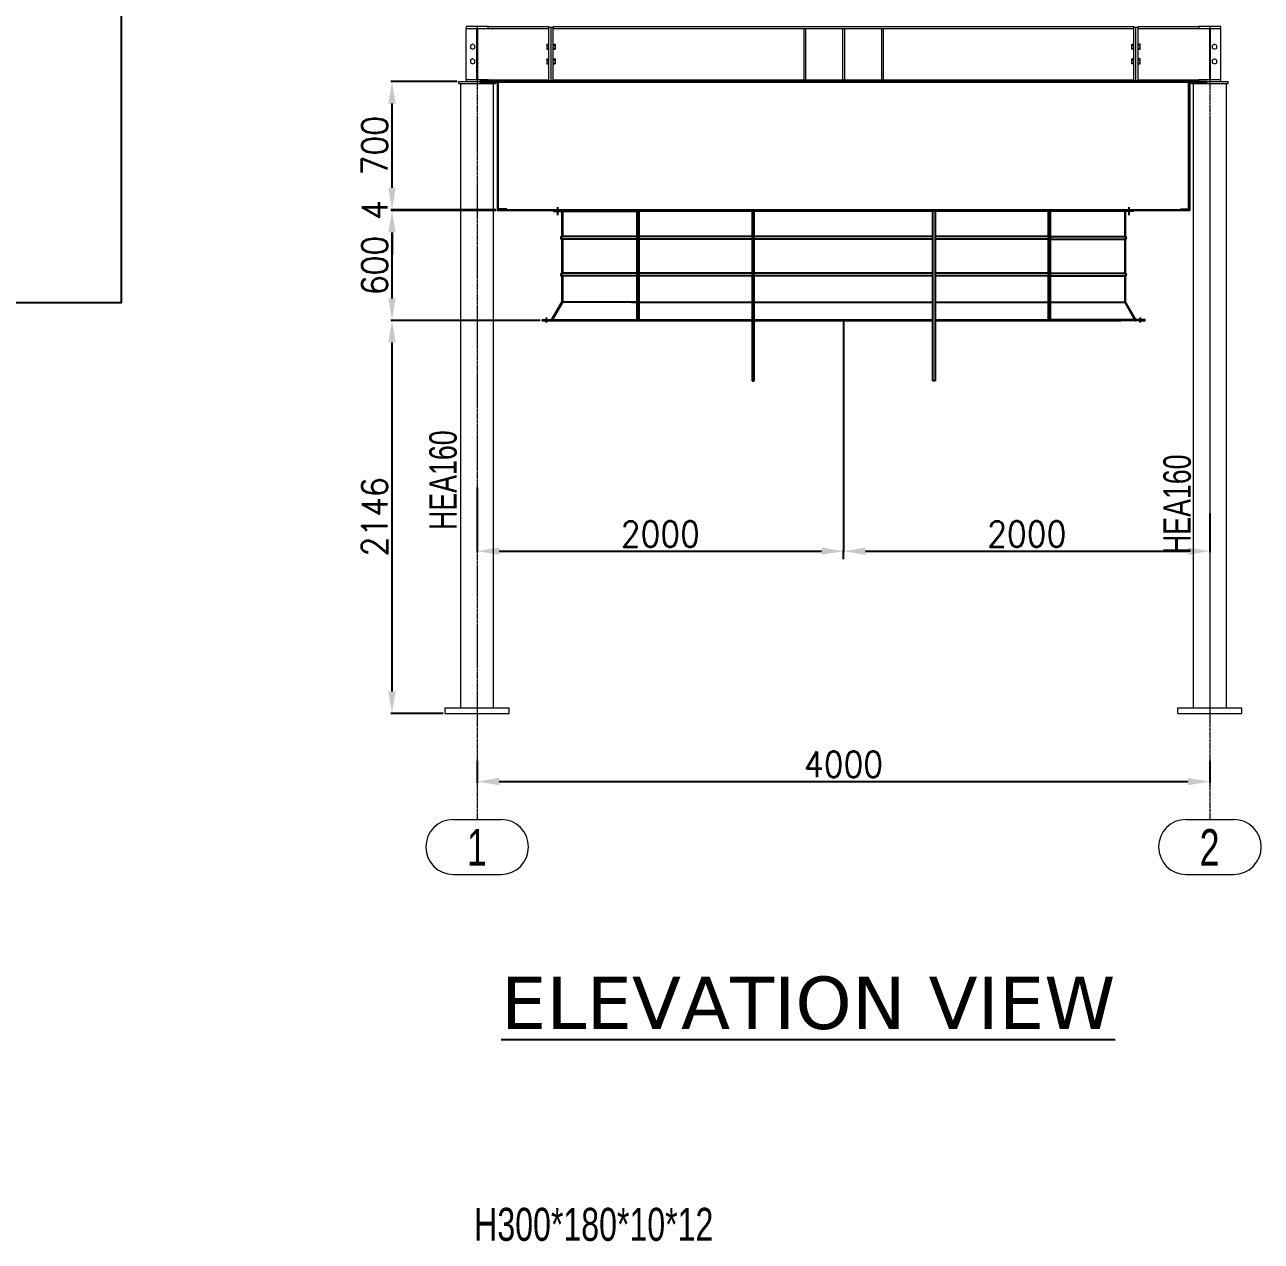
# Model space of a CAD drawing. Header units: millimetres. Extents: x 517777 to 536338, y -327622 to -292910.
# Drawn here: x 524593 to 527969, y -302725 to -299404 of the extents above; entities that cross this region are included whole.
import ezdxf

# ---------------------------------------------------------------- set-up
doc = ezdxf.new("R2010")
doc.units = ezdxf.units.MM
for name, pattern in [('CENTER2', [28.575, 19.05, -3.175, 3.175, -3.175]), ('XKITLINE00', [0]), ('XKITLINE03', [6, 3, -1, 1, -1])]:
    doc.linetypes.add(name, pattern=pattern)
for name, color, linetype in [('1', 1, 'Continuous'), ('3-TEXT', 7, 'Continuous'), ('Comment', 1, 'Continuous'), ('line', 7, 'Continuous')]:
    doc.layers.add(name, color=color, linetype=linetype)
for name, color, linetype, lineweight in [('Bolt', 7, 'Continuous', 0), ('Part', 2, 'Continuous', 0), ('PartMark', 3, 'Continuous', 0), ('S-GRID', 8, 'Continuous', 0), ('Z-DIMENSIONS', 8, 'Continuous', 0)]:
    doc.layers.add(name, color=color, linetype=linetype, lineweight=lineweight)
doc.styles.add('ARIAL_NARROW', font='ARIALN.TTF')
doc.styles.add('ROMANS', font='ROMANS.shx', dxfattribs={"width": 0.9})
doc.styles.add('ver', font='verdana.ttf')
doc.dimstyles.new('4', dxfattribs={"dimtxt": 70, "dimasz": 60, "dimexe": 3, "dimexo": 5, "dimgap": 12, "dimtad": 1, "dimdec": 0, "dimdsep": 46, "dimtxsty": 'ROMANS', "dimcen": 2.5, "dimclrd": 6, "dimclre": 6, "dimclrt": 2, "dimadec": 0, "dimazin": 0, "dimtfac": 1, "dimtdec": 0, "dimtmove": 0, "dimatfit": 3, "dimfxl": 1, "dimarcsym": 0})

# ---------------------------------------------------------------- blocks, each defined once
blk = doc.blocks.new('*D121')
at = {"layer": 'Comment', "color": 6, "lineweight": -2, "transparency": 16777216}
for p, q in [((526828.5, -300214.4), (526828.5, -300844)), ((525828.5, -300668.5), (525828.5, -300844)), ((525888.5, -300841), (526768.5, -300841))]:
    blk.add_line(p, q, dxfattribs=at)
at = {"layer": 'Comment', "color": 6, "transparency": 16777216}
for points in [[(525888.5, -300831), (525888.5, -300851), (525828.5, -300841)], [(526768.5, -300831), (526768.5, -300851), (526828.5, -300841)]]:
    blk.add_solid(points, dxfattribs=at)
at = {"layer": 'Defpoints', "color": 0, "transparency": 16777216}
for p in [(526828.5, -300209.4), (525828.5, -300663.5), (526828.5, -300841)]:
    blk.add_point(p, dxfattribs=at)
at = {"layer": 'Comment', "color": 2, "transparency": 16777216, "insert": (526328.5, -300794), "char_height": 70, "attachment_point": 5, "style": 'ROMANS'}
blk.add_mtext('2000', dxfattribs=at)
blk = doc.blocks.new('*D122')
at = {"layer": 'Comment', "color": 6, "lineweight": -2, "transparency": 16777216}
for p, q in [((527828.5, -300738.2), (527828.5, -300844)), ((526828.5, -300862.6), (526828.5, -300838)), ((526888.5, -300841), (527768.5, -300841))]:
    blk.add_line(p, q, dxfattribs=at)
at = {"layer": 'Comment', "color": 6, "transparency": 16777216}
for points in [[(526888.5, -300831), (526888.5, -300851), (526828.5, -300841)], [(527768.5, -300831), (527768.5, -300851), (527828.5, -300841)]]:
    blk.add_solid(points, dxfattribs=at)
at = {"layer": 'Defpoints', "color": 0, "transparency": 16777216}
for p in [(527828.5, -300733.2), (527828.5, -300841), (526828.5, -300867.6)]:
    blk.add_point(p, dxfattribs=at)
at = {"layer": 'Comment', "color": 2, "transparency": 16777216, "insert": (527328.5, -300794), "char_height": 70, "attachment_point": 5, "style": 'ROMANS'}
blk.add_mtext('2000', dxfattribs=at)
blk = doc.blocks.new('*D123')
at = {"layer": 'Comment', "color": 6, "lineweight": -2, "transparency": 16777216}
for p, q in [((525828.5, -301413.2), (525828.5, -301473.1)), ((527828.5, -301413.2), (527828.5, -301473.1)), ((525888.5, -301470.1), (527768.5, -301470.1))]:
    blk.add_line(p, q, dxfattribs=at)
at = {"layer": 'Comment', "color": 6, "transparency": 16777216}
for points in [[(525888.5, -301460.1), (525888.5, -301480.1), (525828.5, -301470.1)], [(527768.5, -301460.1), (527768.5, -301480.1), (527828.5, -301470.1)]]:
    blk.add_solid(points, dxfattribs=at)
at = {"layer": 'Defpoints', "color": 0, "transparency": 16777216}
for p in [(525828.5, -301408.2), (527828.5, -301408.2), (527828.5, -301470.1)]:
    blk.add_point(p, dxfattribs=at)
at = {"layer": 'Comment', "color": 2, "transparency": 16777216, "insert": (526828.5, -301423.1), "char_height": 70, "attachment_point": 5, "style": 'ROMANS'}
blk.add_mtext('4000', dxfattribs=at)
blk = doc.blocks.new('*D124')
at = {"layer": 'Comment', "color": 6, "lineweight": -2, "transparency": 16777216}
for p, q in [((526000.5, -300211), (525593, -300211)), ((525596, -301223.9), (525596, -300271)), ((525736, -301283.9), (525593, -301283.9))]:
    blk.add_line(p, q, dxfattribs=at)
at = {"layer": 'Comment', "color": 6, "transparency": 16777216}
for points in [[(525586, -300271), (525606, -300271), (525596, -300211)], [(525586, -301223.9), (525606, -301223.9), (525596, -301283.9)]]:
    blk.add_solid(points, dxfattribs=at)
at = {"layer": 'Defpoints', "color": 0, "transparency": 16777216}
for p in [(525596, -300211), (526005.5, -300211), (525741, -301283.9)]:
    blk.add_point(p, dxfattribs=at)
at = {"layer": 'Comment', "color": 2, "transparency": 16777216, "insert": (525549, -300747.4), "char_height": 70, "attachment_point": 5, "rotation": 90, "style": 'ROMANS'}
blk.add_mtext('2146', dxfattribs=at)
blk = doc.blocks.new('*D125')
at = {"layer": 'Comment', "color": 6, "lineweight": -2, "transparency": 16777216}
for p, q in [((525879, -299911), (525593, -299911)), ((525596, -300151), (525596, -299971)), ((526000.5, -300211), (525593, -300211))]:
    blk.add_line(p, q, dxfattribs=at)
at = {"layer": 'Comment', "color": 6, "transparency": 16777216}
for points in [[(525586, -299971), (525606, -299971), (525596, -299911)], [(525586, -300151), (525606, -300151), (525596, -300211)]]:
    blk.add_solid(points, dxfattribs=at)
at = {"layer": 'Defpoints', "color": 0, "transparency": 16777216}
for p in [(525596, -299911), (525884, -299911), (526005.5, -300211)]:
    blk.add_point(p, dxfattribs=at)
at = {"layer": 'Comment', "color": 2, "transparency": 16777216, "insert": (525549, -300061), "char_height": 70, "attachment_point": 5, "rotation": 90, "style": 'ROMANS'}
blk.add_mtext('600', dxfattribs=at)
blk = doc.blocks.new('*D126')
at = {"layer": 'Comment', "color": 6, "lineweight": -2, "transparency": 16777216}
for p, q in [((525596, -299849), (525596, -299789)), ((525879, -299909), (525593, -299909)), ((525879, -299911), (525593, -299911)), ((525596, -299911), (525596, -299909)), ((525596, -299971), (525596, -300031))]:
    blk.add_line(p, q, dxfattribs=at)
at = {"layer": 'Comment', "color": 6, "transparency": 16777216}
for points in [[(525586, -299849), (525606, -299849), (525596, -299909)], [(525586, -299971), (525606, -299971), (525596, -299911)]]:
    blk.add_solid(points, dxfattribs=at)
at = {"layer": 'Defpoints', "color": 0, "transparency": 16777216}
for p in [(525596, -299909), (525884, -299909), (525884, -299911)]:
    blk.add_point(p, dxfattribs=at)
at = {"layer": 'Comment', "color": 2, "transparency": 16777216, "insert": (525549, -299910), "char_height": 70, "attachment_point": 5, "rotation": 90, "style": 'ROMANS'}
blk.add_mtext('4', dxfattribs=at)
blk = doc.blocks.new('*D127')
at = {"layer": 'Comment', "color": 6, "lineweight": -2, "transparency": 16777216}
for p, q in [((525773.5, -299559), (525593, -299559)), ((525596, -299849), (525596, -299619)), ((525879, -299909), (525593, -299909))]:
    blk.add_line(p, q, dxfattribs=at)
at = {"layer": 'Comment', "color": 6, "transparency": 16777216}
for points in [[(525586, -299619), (525606, -299619), (525596, -299559)], [(525586, -299849), (525606, -299849), (525596, -299909)]]:
    blk.add_solid(points, dxfattribs=at)
at = {"layer": 'Defpoints', "color": 0, "transparency": 16777216}
for p in [(525596, -299559), (525778.5, -299559), (525884, -299909)]:
    blk.add_point(p, dxfattribs=at)
at = {"layer": 'Comment', "color": 2, "transparency": 16777216, "insert": (525549, -299734), "char_height": 70, "attachment_point": 5, "rotation": 90, "style": 'ROMANS'}
blk.add_mtext('700', dxfattribs=at)

msp = doc.modelspace()

# ---------------------------------------------------------------- hatches: boundary and pattern name
for points in [[(526030.5, -300209.36), (526031.42, -300209.36), (526030.5, -300210.96)], [(527626.44, -300209.36), (527625.51, -300209.36), (527626.44, -300210.96)], [(527626.44, -300209.36), (527625.51, -300209.36), (527626.44, -300210.96)]]:
    msp.add_hatch(color=256).paths.add_polyline_path(points)

# ---------------------------------------------------------------- linework, layer by layer
for p, q in [((526035.97, -299910.96), (526035.97, -299912.56)), ((526035.97, -299912.56), (526056.37, -299912.56)), ((526056.37, -299912.56), (526097.85, -299912.48)), ((526059.37, -299915.56), (526059.37, -299980.77)), ((526060.97, -299915.56), (526060.97, -299980.77)), ((526097.83, -299912.46), (526264.22, -299912.56)), ((526106.66, -299912.46), (526106.69, -299912.46)), ((527387.06, -299912.56), (526269.88, -299912.56)), ((527559.11, -299912.46), (527392.71, -299912.56)), ((527600.57, -299912.56), (527559.11, -299912.46)), ((527595.97, -299915.56), (527595.97, -299980.77)), ((527595.97, -299915.56), (527595.97, -299980.77)), ((527620.97, -299912.56), (527597.08, -299912.56)), ((527597.57, -299915.56), (527597.57, -299980.77)), ((527597.57, -299915.56), (527597.57, -299980.77)), ((527620.97, -299912.56), (527600.57, -299912.56)), ((527620.97, -299912.56), (527600.57, -299912.56)), ((527620.97, -299910.96), (527620.97, -299912.56)), ((527620.97, -299910.96), (527620.97, -299912.56)), ((526098.92, -299982.19), (526058.97, -299982.27)), ((526264.22, -299982.27), (526098.94, -299982.16)), ((526264.22, -299982.27), (526249.81, -299982.27)), ((526578.76, -299982.27), (526269.88, -299982.27)), ((527072.18, -299982.27), (526584.76, -299982.27)), ((527387.06, -299982.27), (527078.18, -299982.27)), ((527392.71, -299982.27), (527558.06, -299982.27)), ((527558.06, -299982.27), (527597.97, -299982.27)), ((527596.37, -299982.27), (527597.97, -299982.27)), ((526098.94, -299989.58), (526058.97, -299989.66)), ((526059.37, -299991.16), (526059.37, -300080.77)), ((526060.97, -299991.16), (526060.97, -300080.77)), ((526264.22, -299989.66), (526098.93, -299989.55)), ((526107.74, -299989.56), (526107.73, -299989.56)), ((526264.22, -299989.66), (526249.81, -299989.66)), ((526578.76, -299989.66), (526269.88, -299989.66)), ((527072.18, -299989.66), (526584.76, -299989.66)), ((527387.06, -299989.66), (527078.18, -299989.66)), ((527392.71, -299989.66), (527557.95, -299989.66)), ((527557.95, -299989.66), (527597.97, -299989.66)), ((527595.97, -299991.16), (527595.97, -300080.77)), ((527595.97, -299991.16), (527595.97, -300080.77)), ((527596.37, -299989.66), (527597.97, -299989.66)), ((527597.57, -299991.16), (527597.57, -300080.77)), ((527597.57, -299991.16), (527597.57, -300080.77)), ((526098.92, -300082.19), (526058.97, -300082.27)), ((526264.22, -300082.27), (526098.94, -300082.16)), ((526264.22, -300082.27), (526249.81, -300082.27)), ((526578.76, -300082.27), (526269.88, -300082.27)), ((527072.18, -300082.27), (526584.76, -300082.27)), ((527387.06, -300082.27), (527078.18, -300082.27)), ((527392.71, -300082.27), (527558.06, -300082.27)), ((527558.06, -300082.27), (527597.97, -300082.27)), ((527596.37, -300082.27), (527597.97, -300082.27)), ((526098.94, -300089.58), (526058.97, -300089.66)), ((526059.37, -300091.16), (526059.37, -300160.96)), ((526060.97, -300091.16), (526060.97, -300161.39)), ((526264.22, -300089.66), (526098.93, -300089.55)), ((526107.74, -300089.56), (526107.73, -300089.56)), ((526264.22, -300089.66), (526249.81, -300089.66)), ((526578.76, -300089.66), (526269.88, -300089.66)), ((527072.18, -300089.66), (526584.76, -300089.66)), ((527387.06, -300089.66), (527078.18, -300089.66)), ((527392.71, -300089.66), (527557.95, -300089.66)), ((527557.95, -300089.66), (527597.97, -300089.66)), ((527595.97, -300091.16), (527595.97, -300161.39)), ((527595.97, -300091.16), (527595.97, -300161.39)), ((527596.37, -300089.66), (527597.97, -300089.66)), ((527597.57, -300091.16), (527597.57, -300160.96)), ((527597.57, -300091.16), (527597.57, -300160.96)), ((526059.37, -300160.96), (526031.42, -300209.36)), ((526060.97, -300161.39), (526032.35, -300210.96)), ((526099.28, -300160.96), (526059.37, -300160.96)), ((526264.22, -300160.96), (526099.28, -300160.96)), ((527557.6, -300160.86), (527597.57, -300160.96)), ((527595.97, -300160.96), (527597.57, -300160.96)), ((527595.97, -300161.39), (527624.59, -300210.96)), ((527595.97, -300161.39), (527624.59, -300210.96)), ((527597.57, -300160.96), (527625.51, -300209.36)), ((527597.57, -300160.96), (527625.51, -300209.36)), ((526005.5, -300209.36), (526023.5, -300209.36)), ((526005.5, -300210.96), (526005.5, -300209.36)), ((526005.5, -300209.36), (526031.42, -300209.36)), ((526005.5, -300210.96), (526005.5, -300209.36)), ((526023.5, -300210.96), (526005.5, -300210.96)), ((526005.5, -300210.96), (526030.5, -300210.96)), ((526031.42, -300209.36), (526030.5, -300210.96)), ((526031.42, -300209.36), (526030.5, -300210.96)), ((526030.5, -300210.96), (526030.5, -300209.36)), ((526030.5, -300210.96), (526070.47, -300210.96)), ((526031.42, -300209.36), (526071.33, -300209.36)), ((526070.47, -300210.96), (526578.76, -300210.93)), ((526584.76, -300210.93), (527072.18, -300210.9)), ((527078.18, -300210.9), (527586.47, -300210.88)), ((527625.51, -300209.36), (527585.6, -300209.28)), ((527626.44, -300210.96), (527586.47, -300210.88)), ((527624.59, -300210.96), (527626.44, -300210.96)), ((527651.44, -300209.36), (527625.51, -300209.36)), ((527625.51, -300209.36), (527626.44, -300210.96)), ((527625.51, -300209.36), (527626.44, -300210.96)), ((527651.44, -300209.36), (527625.51, -300209.36)), ((527625.51, -300209.36), (527626.44, -300210.96)), ((527625.51, -300209.36), (527626.44, -300210.96)), ((527626.44, -300210.96), (527626.44, -300209.36)), ((527626.44, -300210.96), (527626.44, -300209.36)), ((527651.44, -300210.96), (527626.44, -300210.96)), ((527651.44, -300210.96), (527626.44, -300210.96)), ((527651.44, -300209.36), (527633.43, -300209.36)), ((527651.44, -300209.36), (527633.43, -300209.36)), ((527633.43, -300210.96), (527651.44, -300210.96)), ((527633.43, -300210.96), (527651.44, -300210.96)), ((527651.44, -300210.96), (527651.44, -300209.36)), ((527651.44, -300210.96), (527651.44, -300209.36)), ((527651.44, -300210.96), (527651.44, -300209.36)), ((527651.44, -300210.96), (527651.44, -300209.36))]:
    msp.add_line(p, q)
at = {"color": 3, "linetype": 'CENTER2', "ltscale": 7}
for p, q in [((526048.47, -299923.49), (526048.47, -299901.71)), ((527608.47, -299923.49), (527608.47, -299901.71)), ((527608.47, -299923.49), (527608.47, -299901.71))]:
    msp.add_line(p, q, dxfattribs=at)
at = {"color": 3, "linetype": 'CENTER2', "ltscale": 8}
for p, q in [((526018, -300216.59), (526018, -300203.31)), ((527638.94, -300216.59), (527638.94, -300203.31)), ((527638.94, -300216.59), (527638.94, -300203.31))]:
    msp.add_line(p, q, dxfattribs=at)
for centre, radius, start, end in [((526056.37, -299915.56), 4.6, 0, 90), ((526056.37, -299915.56), 3, 0, 90), ((527600.57, -299915.56), 4.6, 90, 180), ((527600.57, -299915.56), 4.6, 90, 180), ((527600.57, -299915.56), 3, 90, 180), ((527600.57, -299915.56), 3, 90, 180), ((526059.37, -299985.96), 3, 120, 240), ((526056.37, -299980.77), 3, 300, 0), ((526060.97, -299985.96), 3, 120, 240), ((526057.97, -299980.77), 3, 300, 0), ((527598.97, -299980.77), 3, 180, 240), ((527598.97, -299980.77), 3, 180, 240), ((527595.97, -299985.96), 3, 300, 60), ((527595.97, -299985.96), 3, 300, 60), ((527600.57, -299980.77), 3, 180, 240), ((527600.57, -299980.77), 3, 180, 240), ((527597.57, -299985.96), 3, 300, 60), ((527597.57, -299985.96), 3, 300, 60), ((526056.37, -299991.16), 3, 0, 60), ((526057.97, -299991.16), 3, 0, 60), ((527598.97, -299991.16), 3, 120, 180), ((527598.97, -299991.16), 3, 120, 180), ((527600.57, -299991.16), 3, 120, 180), ((527600.57, -299991.16), 3, 120, 180), ((526059.37, -300085.96), 3, 120, 240), ((526056.37, -300080.77), 3, 300, 0), ((526060.97, -300085.96), 3, 120, 240), ((526057.97, -300080.77), 3, 300, 0), ((527598.97, -300080.77), 3, 180, 240), ((527598.97, -300080.77), 3, 180, 240), ((527595.97, -300085.96), 3, 300, 60), ((527595.97, -300085.96), 3, 300, 60), ((527600.57, -300080.77), 3, 180, 240), ((527600.57, -300080.77), 3, 180, 240), ((527597.57, -300085.96), 3, 300, 60), ((527597.57, -300085.96), 3, 300, 60), ((526056.37, -300091.16), 3, 0, 60), ((526057.97, -300091.16), 3, 0, 60), ((527598.97, -300091.16), 3, 120, 180), ((527598.97, -300091.16), 3, 120, 180), ((527600.57, -300091.16), 3, 120, 180), ((527600.57, -300091.16), 3, 120, 180)]:
    msp.add_arc(centre, radius, start, end)
at = {"layer": '1', "color": 0}
for p, q in [((526264.22, -299910.96), (526264.22, -300210.96)), ((526267.05, -299910.96), (526267.05, -300210.96)), ((526269.88, -299910.96), (526269.88, -300210.96)), ((527387.06, -299910.96), (527387.06, -300210.96)), ((527389.89, -299910.96), (527389.89, -300210.96)), ((527392.71, -299910.96), (527392.71, -300210.96)), ((526071.33, -300209.36), (526264.22, -300209.36)), ((526269.88, -300209.36), (526578.76, -300209.36)), ((526584.76, -300209.36), (527072.18, -300209.36)), ((527078.18, -300209.36), (527387.06, -300209.36)), ((527585.6, -300209.28), (527392.71, -300209.36))]:
    msp.add_line(p, q, dxfattribs=at)
at = {"layer": '3-TEXT', "color": 2}
msp.add_lwpolyline([(518219.28, -293351.55), (524856.38, -293351.55), (524856.38, -300163.2), (518219.28, -300163.2)], close=True, dxfattribs=at)
at = {"layer": 'Bolt', "linetype": 'XKITLINE00', "lineweight": 0}
for p, q in [((525815.97, -299457.04), (525809.97, -299460.5)), ((525809.97, -299460.5), (525809.97, -299467.43)), ((525809.97, -299467.43), (525815.97, -299470.89)), ((525821.97, -299460.5), (525815.97, -299457.04)), ((525815.97, -299470.89), (525821.97, -299467.43)), ((525821.97, -299467.43), (525821.97, -299460.5)), ((526018.99, -299457.04), (526018.99, -299470.89)), ((526018.99, -299457.04), (526024.27, -299457.04)), ((526018.99, -299460.5), (526024.27, -299460.5)), ((526018.99, -299467.43), (526024.27, -299467.43)), ((526018.99, -299470.89), (526024.27, -299470.89)), ((526036.27, -299457.04), (526041.55, -299457.04)), ((526036.27, -299460.5), (526041.55, -299460.5)), ((526036.27, -299467.43), (526041.55, -299467.43)), ((526036.27, -299470.89), (526041.55, -299470.89)), ((526041.55, -299457.04), (526041.55, -299470.89)), ((527615.39, -299457.04), (527620.67, -299457.04)), ((527615.39, -299470.89), (527615.39, -299457.04)), ((527615.39, -299460.5), (527620.67, -299460.5)), ((527615.39, -299467.43), (527620.67, -299467.43)), ((527620.67, -299470.89), (527615.39, -299470.89)), ((527637.95, -299457.04), (527632.67, -299457.04)), ((527632.67, -299460.5), (527637.95, -299460.5)), ((527632.67, -299467.43), (527637.95, -299467.43)), ((527632.67, -299470.89), (527637.95, -299470.89)), ((527637.95, -299470.89), (527637.95, -299457.04)), ((527840.97, -299457.04), (527834.97, -299460.5)), ((527834.97, -299460.5), (527834.97, -299467.43)), ((527834.97, -299467.43), (527840.97, -299470.89)), ((527846.97, -299460.5), (527840.97, -299457.04)), ((527840.97, -299470.89), (527846.97, -299467.43)), ((527846.97, -299467.43), (527846.97, -299460.5)), ((525815.97, -299497.04), (525809.97, -299500.5)), ((525809.97, -299500.5), (525809.97, -299507.43)), ((525809.97, -299507.43), (525815.97, -299510.89)), ((525821.97, -299500.5), (525815.97, -299497.04)), ((525815.97, -299510.89), (525821.97, -299507.43)), ((525821.97, -299507.43), (525821.97, -299500.5)), ((526018.99, -299497.04), (526018.99, -299510.89)), ((526018.99, -299497.04), (526024.27, -299497.04)), ((526018.99, -299500.5), (526024.27, -299500.5)), ((526018.99, -299507.43), (526024.27, -299507.43)), ((526018.99, -299510.89), (526024.27, -299510.89)), ((526036.27, -299497.04), (526041.55, -299497.04)), ((526036.27, -299500.5), (526041.55, -299500.5)), ((526036.27, -299507.43), (526041.55, -299507.43)), ((526036.27, -299510.89), (526041.55, -299510.89)), ((526041.55, -299497.04), (526041.55, -299510.89)), ((527615.39, -299497.04), (527620.67, -299497.04)), ((527615.39, -299510.89), (527615.39, -299497.04)), ((527615.39, -299500.5), (527620.67, -299500.5)), ((527615.39, -299507.43), (527620.67, -299507.43)), ((527620.67, -299510.89), (527615.39, -299510.89)), ((527637.95, -299497.04), (527632.67, -299497.04)), ((527632.67, -299500.5), (527637.95, -299500.5)), ((527632.67, -299507.43), (527637.95, -299507.43)), ((527632.67, -299510.89), (527637.95, -299510.89)), ((527637.95, -299510.89), (527637.95, -299497.04)), ((527840.97, -299497.04), (527834.97, -299500.5)), ((527834.97, -299500.5), (527834.97, -299507.43)), ((527834.97, -299507.43), (527840.97, -299510.89)), ((527846.97, -299500.5), (527840.97, -299497.04)), ((527840.97, -299510.89), (527846.97, -299507.43)), ((527846.97, -299507.43), (527846.97, -299500.5))]:
    msp.add_line(p, q, dxfattribs=at)
at = {"layer": 'Comment', "color": 0}
for p, q in [((525885.97, -299558.96), (525835.97, -299558.96)), ((525835.97, -299558.96), (525835.97, -299560.96)), ((525835.97, -299560.96), (525883.97, -299560.96)), ((525883.97, -299560.96), (525883.97, -299908.96)), ((525885.97, -299906.96), (525885.97, -299558.96)), ((527770.97, -299558.96), (527820.97, -299558.96)), ((527770.97, -299906.96), (527770.97, -299558.96)), ((527820.97, -299560.96), (527772.97, -299560.96)), ((527772.97, -299560.96), (527772.97, -299908.96)), ((527820.97, -299558.96), (527820.97, -299560.96)), ((525883.97, -299908.96), (525908.97, -299908.96)), ((525908.97, -299906.96), (525885.97, -299906.96)), ((525908.97, -299908.96), (525908.97, -299906.96)), ((526584.76, -300375.86), (526584.76, -299912.56)), ((527072.18, -300375.86), (527072.18, -299912.56)), ((527747.97, -299908.96), (527747.97, -299906.96)), ((527747.97, -299906.96), (527770.97, -299906.96)), ((527772.97, -299908.96), (527747.97, -299908.96)), ((526578.76, -300375.86), (526584.76, -300375.86)), ((527078.18, -300375.86), (527072.18, -300375.86))]:
    msp.add_line(p, q, dxfattribs=at)
for points in [[(527772.97, -299560.96), (525883.97, -299560.96)], [(525885.97, -299558.96), (527770.97, -299558.96)], [(525883.97, -299908.96), (527772.97, -299908.96), (527772.97, -299910.96), (525883.98, -299910.96), (525883.98, -299908.96)]]:
    msp.add_lwpolyline(points, dxfattribs=at)
at = {"layer": 'line'}
for p, q in [((526035.97, -299910.96), (527620.97, -299910.96)), ((526578.76, -299912.56), (526578.76, -300375.86)), ((526593.76, -299910.96), (526846.08, -299910.96)), ((527078.18, -299912.56), (527078.18, -300375.86)), ((526249.81, -300160.96), (526264.22, -300160.96)), ((526269.88, -300160.96), (526578.76, -300160.96)), ((526584.76, -300160.96), (527072.18, -300160.96)), ((527078.18, -300160.96), (527387.06, -300160.96)), ((527392.71, -300160.96), (527557.6, -300160.86))]:
    msp.add_line(p, q, dxfattribs=at)
at = {"layer": 'Part', "linetype": 'XKITLINE00', "lineweight": 0}
for p, q in [((525858.47, -299408.96), (525798.47, -299408.96)), ((525798.47, -299408.96), (525798.47, -299413.86)), ((525858.47, -299413.86), (525858.47, -299408.96)), ((525858.47, -299408.96), (526024.27, -299408.96)), ((526024.27, -299413.86), (526024.27, -299408.96)), ((526036.27, -299408.96), (526036.27, -299413.86)), ((526036.27, -299408.96), (527620.67, -299408.96)), ((527620.67, -299413.86), (527620.67, -299408.96)), ((527632.67, -299413.86), (527632.67, -299408.96)), ((527632.67, -299408.96), (527798.47, -299408.96)), ((527858.47, -299408.96), (527798.47, -299408.96)), ((527798.47, -299408.96), (527798.47, -299413.86)), ((527858.47, -299413.86), (527858.47, -299408.96)), ((525798.47, -299413.86), (525826.92, -299413.86)), ((525798.47, -299554.06), (525798.47, -299413.86)), ((525826.92, -299413.86), (525826.92, -299554.06)), ((525830.02, -299554.06), (525830.02, -299413.86)), ((525830.02, -299413.86), (525858.47, -299413.86)), ((525858.47, -299413.86), (526024.27, -299413.86)), ((526030.27, -299411.41), (526024.27, -299411.41)), ((526024.27, -299556.51), (526024.27, -299411.41)), ((526036.27, -299411.41), (526030.27, -299411.41)), ((526030.27, -299556.51), (526030.27, -299411.41)), ((526030.27, -299556.51), (526030.27, -299411.41)), ((526036.27, -299556.51), (526036.27, -299411.41)), ((526036.27, -299413.86), (527620.67, -299413.86)), ((526720.06, -299413.86), (526720.06, -299554.06)), ((526725.06, -299413.86), (526725.06, -299554.06)), ((526825.97, -299413.86), (526825.97, -299554.06)), ((526830.97, -299413.86), (526830.97, -299554.06)), ((526931.88, -299413.86), (526931.88, -299554.06)), ((526936.88, -299413.86), (526936.88, -299554.06)), ((527626.67, -299411.41), (527620.67, -299411.41)), ((527620.67, -299556.51), (527620.67, -299411.41)), ((527626.67, -299556.51), (527626.67, -299411.41)), ((527632.67, -299411.41), (527626.67, -299411.41)), ((527626.67, -299556.51), (527626.67, -299411.41)), ((527632.67, -299556.51), (527632.67, -299411.41)), ((527632.67, -299413.86), (527798.47, -299413.86)), ((527798.47, -299413.86), (527826.92, -299413.86)), ((527826.92, -299413.86), (527826.92, -299554.06)), ((527830.02, -299554.06), (527830.02, -299413.86)), ((527830.02, -299413.86), (527858.47, -299413.86)), ((527858.47, -299554.06), (527858.47, -299413.86)), ((525778.47, -299563.96), (525778.47, -299558.96)), ((525778.47, -299558.96), (525798.47, -299558.96)), ((525778.47, -299563.96), (525878.47, -299563.96)), ((525783.47, -301268.93), (525783.47, -299563.96)), ((525826.92, -299554.06), (525798.47, -299554.06)), ((525798.47, -299554.06), (525798.47, -299558.96)), ((525798.47, -299558.96), (525858.47, -299558.96)), ((525858.47, -299554.06), (525830.02, -299554.06)), ((525858.47, -299558.96), (525858.47, -299554.06)), ((525858.47, -299554.06), (526024.27, -299554.06)), ((525858.47, -299558.96), (525878.47, -299558.96)), ((525878.47, -299558.96), (525858.47, -299558.96)), ((525873.47, -301268.93), (525873.47, -299563.96)), ((525878.47, -299563.96), (525878.47, -299558.96)), ((525878.47, -299558.96), (526024.27, -299558.96)), ((526024.27, -299558.96), (526024.27, -299554.06)), ((526030.27, -299556.51), (526024.27, -299556.51)), ((526036.27, -299556.51), (526030.27, -299556.51)), ((526036.27, -299558.96), (526036.27, -299554.06)), ((526036.27, -299554.06), (527620.67, -299554.06)), ((526036.27, -299558.96), (527620.67, -299558.96)), ((527620.67, -299558.96), (527620.67, -299554.06)), ((527626.67, -299556.51), (527620.67, -299556.51)), ((527632.67, -299556.51), (527626.67, -299556.51)), ((527632.67, -299558.96), (527632.67, -299554.06)), ((527632.67, -299554.06), (527798.47, -299554.06)), ((527632.67, -299558.96), (527778.47, -299558.96)), ((527778.47, -299563.96), (527778.47, -299558.96)), ((527778.47, -299558.96), (527798.47, -299558.96)), ((527778.47, -299563.96), (527878.47, -299563.96)), ((527783.47, -301268.93), (527783.47, -299563.96)), ((527826.92, -299554.06), (527798.47, -299554.06)), ((527798.47, -299554.06), (527798.47, -299558.96)), ((527798.47, -299558.96), (527858.47, -299558.96)), ((527858.47, -299554.06), (527830.02, -299554.06)), ((527858.47, -299558.96), (527858.47, -299554.06)), ((527858.47, -299558.96), (527878.47, -299558.96)), ((527873.47, -300041.52), (527873.47, -299563.96)), ((527878.47, -299563.96), (527878.47, -299558.96)), ((527873.47, -301268.93), (527873.47, -300041.52)), ((525740.97, -301283.93), (525740.97, -301268.93)), ((525740.97, -301268.93), (525915.97, -301268.93)), ((525740.97, -301283.93), (525915.97, -301283.93)), ((525915.97, -301283.93), (525915.97, -301268.93)), ((527740.97, -301283.93), (527740.97, -301268.93)), ((527740.97, -301268.93), (527915.97, -301268.93)), ((527740.97, -301283.93), (527915.97, -301283.93)), ((527915.97, -301283.93), (527915.97, -301268.93))]:
    msp.add_line(p, q, dxfattribs=at)
at = {"layer": 'S-GRID', "linetype": 'XKITLINE03', "lineweight": 0}
for p, q in [((525828.47, -299408.96), (525828.47, -301573.56)), ((527828.47, -299408.96), (527828.47, -301573.56))]:
    msp.add_line(p, q, dxfattribs=at)
at = {"layer": 'S-GRID', "linetype": 'XKITLINE00', "lineweight": 0}
for p, q in [((525763.27, -301573.56), (525893.67, -301573.56)), ((527763.27, -301573.56), (527893.67, -301573.56)), ((525763.27, -301723.56), (525893.67, -301723.56)), ((527763.27, -301723.56), (527893.67, -301723.56))]:
    msp.add_line(p, q, dxfattribs=at)
for centre, start, end in [((525763.27, -301648.56), 90, 270), ((525893.67, -301648.56), 270, 90), ((527763.27, -301648.56), 90, 270), ((527893.67, -301648.56), 270, 90)]:
    msp.add_arc(centre, 75, start, end, dxfattribs=at)
at = {"layer": 'Z-DIMENSIONS', "linetype": 'XKITLINE00', "lineweight": 0}
msp.add_line((527828.47, -299684.46), (527828.47, -301283.93), dxfattribs=at)
at = {"layer": 'Z-DIMENSIONS'}
msp.add_point((527828.47, -301480.79), dxfattribs=at)

# ---------------------------------------------------------------- texts
at = {"layer": '3-TEXT', "color": 2, "style": 'ver'}
msp.add_text('%%uELEVATION VIEW', height=143, dxfattribs=at).set_placement((525893.55, -302145.35))
at = {"layer": 'PartMark', "style": 'ARIAL_NARROW', "width": 0.85}
for s, height, rotation, p in [('HEA160', 75, 90.00021, (525772.67, -300783.13)), ('HEA160', 75, 90.00021, (527776.4, -300848.88)), ('H300*180*10*12', 90, 0.00021, (525820.3, -302723.82))]:
    msp.add_text(s, height=height, rotation=rotation, dxfattribs=at).set_placement(p)
at = {"layer": 'S-GRID', "style": 'ARIAL_NARROW', "width": 0.85}
for s, p in [('1', (525800.42, -301699.91)), ('2', (527800.42, -301699.91))]:
    msp.add_text(s, height=100, dxfattribs=at).set_placement(p)

# ---------------------------------------------------------------- dimensions: what is measured, and where the dimension line sits
at = {"layer": 'Comment', "color": 0}
for base, p1, p2, picture, middle in [((525596.05, -299558.96), (525883.97, -299908.96), (525778.47, -299558.96), '*D127', (525549.05, -299733.96)), ((525596.05, -299910.96), (526005.5, -300210.96), (525883.98, -299910.96), '*D125', (525549.05, -300060.96)), ((525596.05, -300210.96), (525740.97, -301283.93), (526005.5, -300210.96), '*D124', (525549.05, -300747.45))]:
    dim = msp.add_linear_dim(base=base, p1=p1, p2=p2, angle=90, dimstyle='4', override={"dimlfac": 2}, dxfattribs=at)
    dim.commit()
    dim.dimension.update_dxf_attribs({"geometry": picture, "text_midpoint": middle})
dim = msp.add_linear_dim(base=(525596.05, -299908.96), p1=(525883.98, -299910.96), p2=(525883.97, -299908.96), angle=90, dimstyle='4', override={"dimlfac": 2}, dxfattribs=at)
dim.commit()
dim.dimension.update_dxf_attribs({"geometry": '*D126', "text_midpoint": (525596.05, -299909.96), "dimtype": 160})
for base, p1, p2, picture, middle in [((526828.47, -300841.05), (525828.47, -300663.53), (526828.47, -300209.36), '*D121', (526328.47, -300794.05)), ((527828.47, -300841.05), (526828.47, -300867.59), (527828.47, -300733.16), '*D122', (527328.47, -300794.05)), ((527828.47, -301470.06), (525828.47, -301408.2), (527828.47, -301408.2), '*D123', (526828.47, -301423.06))]:
    dim = msp.add_linear_dim(base=base, p1=p1, p2=p2, dimstyle='4', override={"dimlfac": 2}, dxfattribs=at)
    dim.commit()
    dim.dimension.update_dxf_attribs({"geometry": picture, "text_midpoint": middle})

doc.saveas('drawing.dxf')
